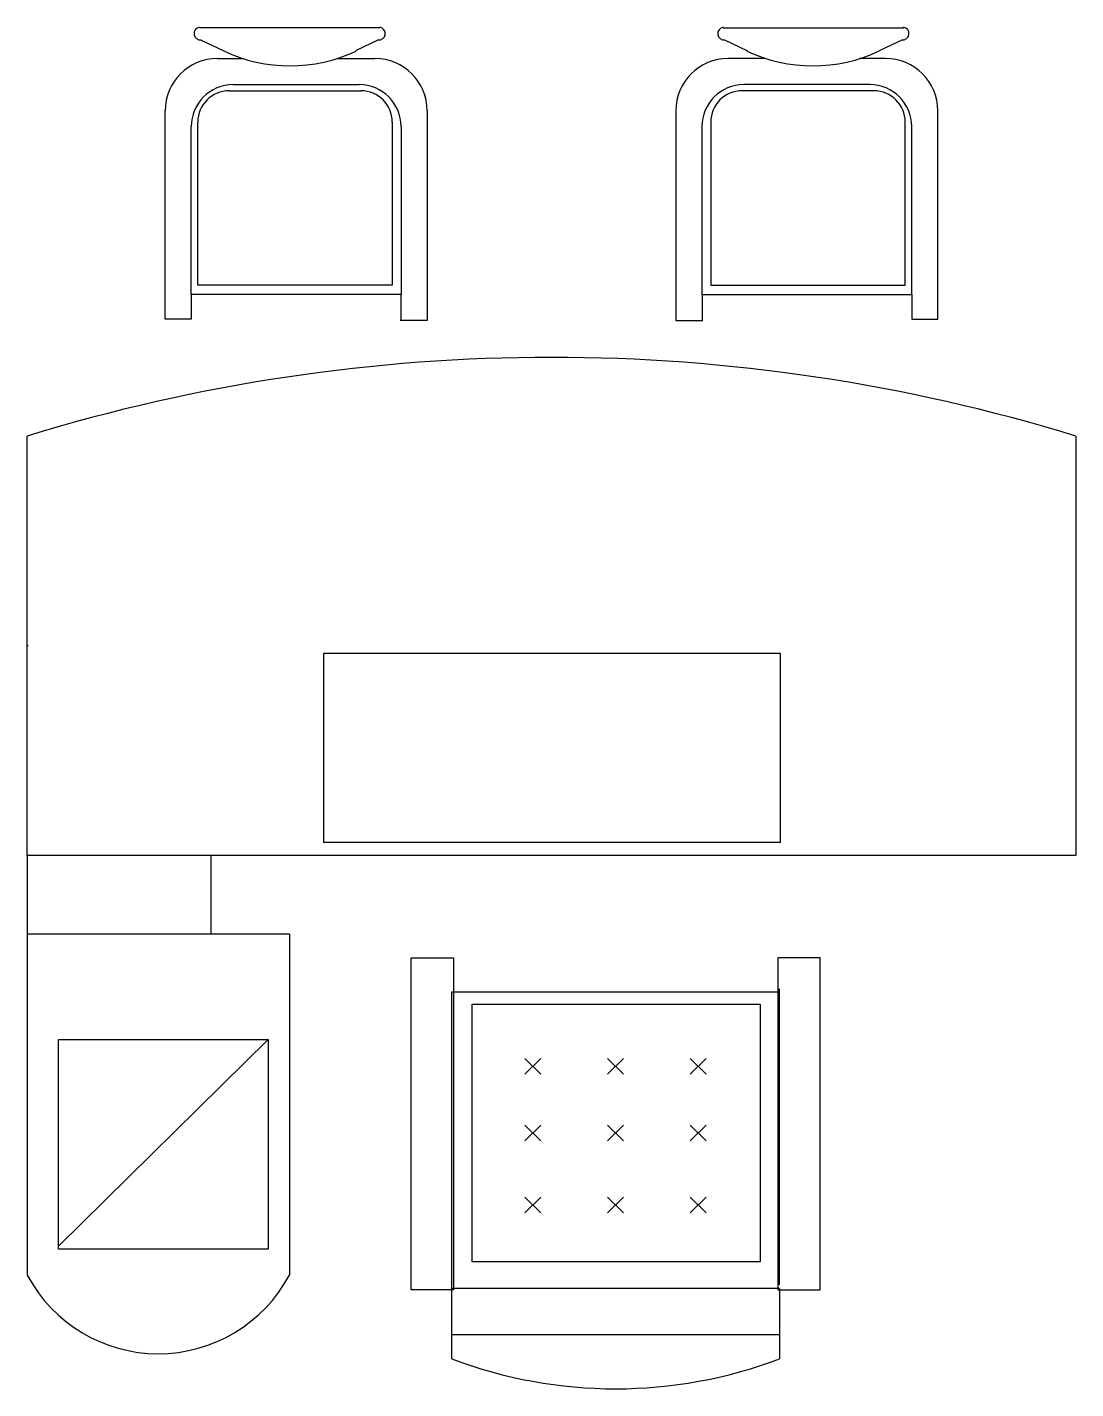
# Model space of a CAD drawing. Extents: x 15000 to 17000, y 6083 to 8680.
import ezdxf

# ---------------------------------------------------------------- set-up
doc = ezdxf.new("R2010")
doc.units = 0
doc.header["$MEASUREMENT"] = 0
doc.layers.get('0').update_dxf_attribs({"linetype": 'CONTINUOUS'})
doc.styles.add('DIM_FONT', font='SIMPLEX', dxfattribs={"width": 0.8})

msp = doc.modelspace()

# ---------------------------------------------------------------- linework, layer by layer
at = {"color": 4, "linetype": 'CONTINUOUS'}
for p, q in [((15672.3, 8678.7), (15328.8, 8678.7)), ((16327.7, 8678.7), (16671.2, 8678.7)), ((15330.7, 8655.3), (15374.9, 8634.4)), ((15670.3, 8655.3), (15626.2, 8634.4)), ((16329.7, 8655.3), (16373.8, 8634.4)), ((16669.3, 8655.3), (16625.1, 8634.4)), ((15363, 8620.1), (15412.4, 8620.1)), ((15592.3, 8620.1), (15663, 8620.1)), ((16407.7, 8620.1), (16337, 8620.1)), ((16637, 8620.1), (16587.6, 8620.1)), ((15393, 8570.1), (15633, 8570.1)), ((16607, 8570.1), (16367, 8570.1)), ((15263, 8122.8), (15263, 8520.1)), ((15763, 8520.1), (15763, 8120.1)), ((16237, 8520.1), (16237, 8120.1)), ((16737, 8122.8), (16737, 8520.1)), ((15313, 8170.1), (15313, 8490.1)), ((15713, 8490.1), (15713, 8170.1)), ((16287, 8490.1), (16287, 8170.1)), ((16687, 8170.1), (16687, 8490.1)), ((15713, 8170.1), (15313, 8170.1)), ((15313, 8170.1), (15313, 8122.8)), ((15712.8, 8170.8), (15712.8, 8120.1)), ((16287, 8170.1), (16687, 8170.1)), ((16287.2, 8170.8), (16287.2, 8120.1)), ((16687, 8170.1), (16687, 8122.8)), ((15313, 8122.8), (15263, 8122.8)), ((15763, 8120.1), (15711.4, 8120.1)), ((16237, 8120.1), (16288.6, 8120.1)), ((16687, 8122.8), (16737, 8122.8)), ((15809.8, 6840.2), (16434.9, 6840.2)), ((15809.8, 6140.2), (15809.8, 6840.2)), ((16434.9, 6281.5), (16434.9, 6845.9)), ((16434.9, 6274.2), (15809.8, 6274.2)), ((16434.9, 6274.2), (16434.9, 6140.2)), ((16434.9, 6186.2), (15809.8, 6186.2))]:
    msp.add_line(p, q, dxfattribs=at)
at = {"color": 5, "linetype": 'CONTINUOUS'}
for p, q in [((15385.4, 8558.5), (15636.3, 8558.5)), ((16614.6, 8558.5), (16363.7, 8558.5)), ((15325.4, 8187.7), (15325.4, 8498.5)), ((15696.3, 8498.5), (15696.3, 8187.7)), ((16303.7, 8498.5), (16303.7, 8187.7)), ((16674.6, 8187.7), (16674.6, 8498.5)), ((15696.3, 8187.7), (15325.4, 8187.7)), ((16303.7, 8187.7), (16674.6, 8187.7))]:
    msp.add_line(p, q, dxfattribs=at)
at = {"color": 4}
for p, q in [((15000, 7100), (15000, 7900)), ((17000, 7900), (17000, 7100)), ((15000, 7100), (15000, 6300)), ((17000, 7100), (15000, 7100)), ((15350, 7100), (15350, 6950)), ((15500, 6950), (15000, 6950)), ((15500, 6950), (15500, 6300))]:
    msp.add_line(p, q, dxfattribs=at)
at = {"color": 2}
for p, q in [((15565.5, 7486), (16436.4, 7486)), ((15565.5, 7124.8), (15565.5, 7486)), ((16436.4, 7486), (16436.4, 7124.8)), ((16436.4, 7124.8), (15565.5, 7124.8)), ((15059.7, 6749.3), (15459.7, 6749.3)), ((15059.7, 6355.3), (15459.7, 6749.3)), ((15059.7, 6349.3), (15059.7, 6749.3)), ((15459.7, 6749.3), (15459.7, 6349.3)), ((15459.7, 6349.3), (15059.7, 6349.3))]:
    msp.add_line(p, q, dxfattribs=at)
at = {"color": 5}
for p, q in [((15949.4, 6713), (15979.6, 6682.9)), ((15979.6, 6713), (15949.4, 6682.9)), ((16107, 6713), (16137.2, 6682.9)), ((16137.2, 6713), (16107, 6682.9)), ((16264.6, 6713), (16294.8, 6682.9)), ((16294.8, 6713), (16264.6, 6682.9)), ((15949.4, 6586), (15979.6, 6555.9)), ((15979.6, 6586), (15949.4, 6555.9)), ((16107, 6586), (16137.2, 6555.9)), ((16137.2, 6586), (16107, 6555.9)), ((16264.6, 6586), (16294.8, 6555.9)), ((16294.8, 6586), (16264.6, 6555.9)), ((15949.4, 6448.9), (15979.6, 6418.7)), ((15979.6, 6448.9), (15949.4, 6418.7)), ((16137.2, 6448.9), (16107, 6418.7)), ((16107, 6448.9), (16137.2, 6418.7)), ((16264.6, 6448.9), (16294.8, 6418.7)), ((16294.8, 6448.9), (16264.6, 6418.7))]:
    msp.add_line(p, q, dxfattribs=at)
at = {"color": 4, "linetype": 'CONTINUOUS'}
for points in [[(15812.8, 6904.8), (15812.8, 6271.8), (15732.4, 6271.8), (15732.4, 6904.8)], [(16431.9, 6904.8), (16431.9, 6271.8), (16512.3, 6271.8), (16512.3, 6904.8)]]:
    msp.add_lwpolyline(points, close=True, dxfattribs=at)
at = {"color": 5, "linetype": 'CONTINUOUS'}
msp.add_lwpolyline([(16398.2, 6816.6), (16398.2, 6325.5), (15848.4, 6325.5), (15848.4, 6816.6)], close=True, dxfattribs=at)
at = {"color": 4, "linetype": 'CONTINUOUS'}
for centre, radius, start, end in [((15330.4, 8667.5), 12.2, 98.7908, 276.7415), ((15670.7, 8667.5), 12.2, 263.2585, 81.2092), ((16329.3, 8667.5), 12.2, 98.7908, 276.7415), ((16669.6, 8667.5), 12.2, 263.2585, 81.2092), ((15363, 8520.1), 100, 90, 180), ((15501.6, 8902.8), 296.9, 244.7295, 295.1128), ((15663, 8520.1), 100, 0, 90), ((16337, 8520.1), 100, 90, 180), ((16498.4, 8902.8), 296.9, 244.8872, 295.2705), ((16637, 8520.1), 100, 0, 90), ((15393, 8490.1), 80, 90, 180), ((15633, 8490.1), 80, 0, 90), ((16367, 8490.1), 80, 90, 180), ((16607, 8490.1), 80, 0, 90)]:
    msp.add_arc(centre, radius, start, end, dxfattribs=at)
at = {"color": 5, "linetype": 'CONTINUOUS'}
for centre, start, end in [((15385.4, 8498.5), 90, 180), ((15636.3, 8498.5), 0, 90), ((16363.7, 8498.5), 90, 180), ((16614.6, 8498.5), 0, 90)]:
    msp.add_arc(centre, 60, start, end, dxfattribs=at)
at = {"color": 4}
for centre, radius, start, end in [((16000, 4641.7), 3408.3, 72.9385, 107.0615), ((15250, 6433.3), 283.3, 208.0725, 331.9275), ((16122.4, 6969.6), 886.4, 249.3541, 290.6459)]:
    msp.add_arc(centre, radius, start, end, dxfattribs=at)

# ---------------------------------------------------------------- texts
at = {"style": 'DIM_FONT', "width": 0.8, "flags": 9}
for tag, s in [('YSIZE', '2596'), ('XSIZE', '2000')]:
    msp.add_attdef(tag, (15000, 7500), s, height=0.5, dxfattribs=at)

doc.saveas('drawing.dxf')
